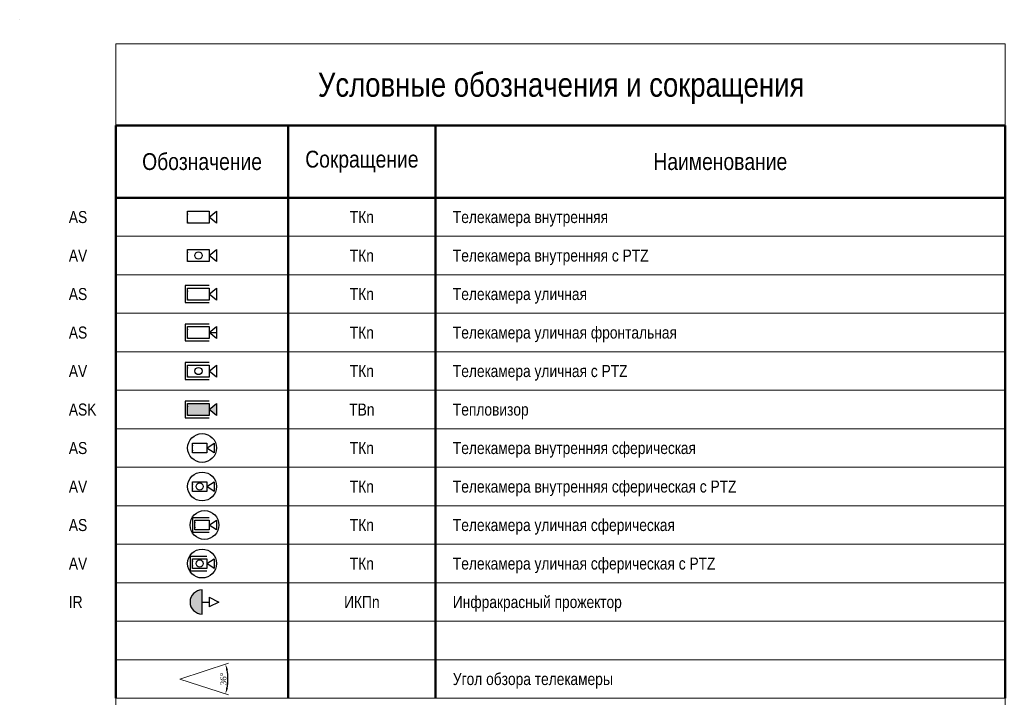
# Model space of a CAD drawing. Header units: millimetres. Extents: x -21000 to 351902, y -261781 to 19312.
# Drawn here: x 21000 to 41500, y -14100 to 0 of the extents above; entities that cross this region are included whole.
import ezdxf
from ezdxf.enums import TextEntityAlignment as Align

# ---------------------------------------------------------------- set-up
doc = ezdxf.new("R2010")
doc.units = ezdxf.units.MM
doc.header["$MEASUREMENT"] = 0
doc.set_wipeout_variables(frame=1)
for name, color, linetype in [('_АТ-Имя', 7, 'Continuous'), ('_АТ-ОТ_Характеристика_1', 250, 'Continuous'), ('_АТ-Спецификация', 7, 'Continuous'), ('_БЛ-Заливка', 7, 'Continuous'), ('_БЛ-Маска', 250, 'Continuous'), ('_БЛ-Рамки', 7, 'Continuous'), ('_ОТ', 170, 'Continuous'), ('_ОТ-Угол обзора телекамеры', 4, 'Continuous')]:
    doc.layers.add(name, color=color, linetype=linetype)
doc.layers.add('_АТ-Примечания', color=250, linetype='Continuous', plot=False)
doc.layers.add('NOPRINT', color=50, linetype='Continuous', plot=False)
doc.layers.add('_БЛ-Таблицы рамки', color=7, linetype='Continuous', lineweight=0)
doc.styles.add('Arial_Narrow_shtamp', font='ARIALN.TTF')
doc.styles.add('ArialN-2.5', font='ARIALN.TTF', dxfattribs={"height": 2.5})
doc.styles.add('ArialN-250', font='ARIALN.TTF', dxfattribs={"height": 250})
doc.styles.add('ArialN-3.5', font='ARIALN.TTF', dxfattribs={"height": 3.5})
doc.styles.add('ArialN-5', font='ARIALN.TTF', dxfattribs={"height": 5})
doc.styles.add('AT-Шрифт', font='ARIALN.TTF', dxfattribs={"height": 250})
doc.styles.add('GOST_camer', font='times.ttf')
doc.dimstyles.new('Gost_camer', dxfattribs={"dimtxt": 2.5, "dimasz": 2.5, "dimexe": 1.25, "dimexo": 0.625, "dimtad": 1, "dimtxsty": 'GOST_camer', "dimcen": 2.5, "dimadec": 0, "dimazin": 0, "dimtfac": 1, "dimtmove": 0, "dimatfit": 3, "dimfxl": 1, "dimarcsym": 0})

# ---------------------------------------------------------------- blocks, each defined once
blk = doc.blocks.new('*U2')
at = {"layer": 'NOPRINT', "lineweight": 0}
for points in [[(0, 297), (0, 297), (0, 297), (0, 297)], [(210, 297), (210, 297), (210, 297), (210, 297)], [(20, 292), (205, 292), (205, 5), (20, 5)]]:
    blk.add_lwpolyline(points, close=True, dxfattribs=at)
at = {"layer": 'NOPRINT', "color": 1, "lineweight": 0, "style": 'Arial_Narrow_shtamp'}
blk.add_attdef('N_LISTA', text='', height=2, dxfattribs=at).set_placement((90.17, 7.42), align=Align.MIDDLE_LEFT)
blk = doc.blocks.new('УГО_Заголовок')
at = {"layer": '_БЛ-Таблицы рамки', "lineweight": 50}
for points in [[(185, -17), (0, -17)], [(0, -17), (0, -32)], [(35.87, -32), (35.87, -17)], [(66.47, -32), (66.47, -17)], [(185, -32), (185, -17)], [(0, -32), (185, -32)]]:
    blk.add_lwpolyline(points, dxfattribs=at)
at = {"lineweight": 0, "char_height": 3.5, "attachment_point": 5, "style": 'ArialN-3.5'}
for s, insert, width in [('Обозначение', (17.93, -24.5), 35.866), ('Сокращение', (51.17, -24.5), 30.5993), ('Наименование', (125.73, -24.5), 118.5347)]:
    blk.add_mtext(s, dxfattribs=dict(at, insert=insert, width=width))
at = {"lineweight": -2, "style": 'ArialN-5', "flags": 8}
blk.add_attdef('УОИС_ЗАГОЛОВОК', text='', height=5, dxfattribs=at).set_placement((92.62, -9.5), align=Align.MIDDLE_CENTER)
blk = doc.blocks.new('*U5')
at = {"layer": '_БЛ-Таблицы рамки', "lineweight": 50}
for points in [[(0, -8), (0, 0)], [(35.87, -8), (35.87, 0)], [(66.47, -8), (66.47, 0)], [(185, -8), (185, 0)]]:
    blk.add_lwpolyline(points, dxfattribs=at)
at = {"layer": '_БЛ-Таблицы рамки', "lineweight": 0}
for points in [[(0, -8), (35.87, -8)], [(35.87, -8), (66.47, -8)], [(66.47, -8), (185, -8)]]:
    blk.add_lwpolyline(points, dxfattribs=at)
at = {"ltscale": 100, "style": 'ArialN-2.5'}
blk.add_attdef('СОКРАЩЕНИЕ_УГО', text='', height=2.5, dxfattribs=at).set_placement((51.17, -4), align=Align.MIDDLE_CENTER)
blk.add_attdef('НАИМЕНОВАНИЕ_УГО', text='', height=2.5, dxfattribs=at).set_placement((70.09, -4), align=Align.MIDDLE_LEFT)
blk = doc.blocks.new('ТК')
at = {"layer": '_АТ-ОТ_Характеристика_1', "ltscale": 100, "style": 'AT-Шрифт'}
for tag, p in [('HEIGHT', (9.5, 1.25)), ('FOCUS', (9.5, -1.25))]:
    blk.add_attdef(tag, text='', height=2, dxfattribs=at).set_placement(p, align=Align.MIDDLE_LEFT)
at = {"layer": '_АТ-Примечания', "ltscale": 100, "style": 'AT-Шрифт', "flags": 1}
for tag, p in [('COMMENT1', (0, -2.71)), ('COMMENT2', (0, -3.17)), ('COMMENT3', (0, -3.63))]:
    blk.add_attdef(tag, p, '', height=0.25, dxfattribs=at)
blk.add_wipeout([(0, 1.25), (4.5, 1.25), (4.5, 0), (6, 1.25), (6, -1.25), (4.5, 0), (4.5, -1.25), (0, -1.25)]).dxf.layer = '_БЛ-Маска'
blk.add_lwpolyline([(0, 1.25), (4.5, 1.25), (4.5, 0), (6, 1.25), (6, -1.25), (4.5, 0), (4.5, -1.25), (0, -1.25), (0, 1.25)])
at = {"ltscale": 100}
for p in [(0, 0.63), (0, -1.09)]:
    blk.add_point(p, dxfattribs=at)
at = {"layer": '_АТ-Имя', "ltscale": 100, "style": 'AT-Шрифт'}
blk.add_attdef('NUMBER', text='', height=2, dxfattribs=at).set_placement((2.25, 1.25), align=Align.BOTTOM_CENTER)
at = {"layer": '_АТ-Примечания', "ltscale": 100, "style": 'AT-Шрифт', "flags": 1}
blk.add_attdef('ABBREVIATION', (0, -2.25), '', height=0.25, dxfattribs=at)
at = {"layer": '_АТ-Спецификация', "ltscale": 100, "style": 'AT-Шрифт', "flags": 1}
for tag, p in [('CODE', (0, -0.25)), ('NUM', (0, 1.25)), ('DESCRIPTION', (0, 0.75)), ('NAME', (0, 0.25)), ('MADEBY', (0, -0.75)), ('POSITION', (0, -1.25)), ('POSITION2', (0, -1.75))]:
    blk.add_attdef(tag, p, '', height=0.25, dxfattribs=at)
blk = doc.blocks.new('ТК-PTZ')
at = {"layer": '_АТ-ОТ_Характеристика_1', "ltscale": 100, "style": 'AT-Шрифт'}
for tag, p in [('HEIGHT', (9.5, 1.25)), ('FOCUS', (9.5, -1.25))]:
    blk.add_attdef(tag, text='', height=2, dxfattribs=at).set_placement(p, align=Align.MIDDLE_LEFT)
at = {"layer": '_АТ-Примечания', "ltscale": 100, "style": 'AT-Шрифт', "flags": 1}
for tag, p in [('COMMENT1', (0, -2.71)), ('COMMENT2', (0, -3.17)), ('COMMENT3', (0, -3.63))]:
    blk.add_attdef(tag, p, '', height=0.25, dxfattribs=at)
blk.add_wipeout([(0, 1.25), (4.5, 1.25), (4.5, 0), (6, 1.25), (6, -1.25), (4.5, 0), (4.5, -1.25), (0, -1.25)]).dxf.layer = '_БЛ-Маска'
blk.add_lwpolyline([(0, 1.25), (4.5, 1.25), (4.5, 0), (6, 1.25), (6, -1.25), (4.5, 0), (4.5, -1.25), (0, -1.25), (0, 1.25)])
at = {"color": 0, "linetype": 'ByBlock', "lineweight": -2}
blk.add_circle((2.25, 0), 0.75, dxfattribs=at)
at = {"ltscale": 100}
for p in [(0, 0.63), (0, -1.09)]:
    blk.add_point(p, dxfattribs=at)
at = {"layer": '_АТ-Имя', "ltscale": 100, "style": 'AT-Шрифт'}
blk.add_attdef('NUMBER', text='', height=2, dxfattribs=at).set_placement((2.25, 1.25), align=Align.BOTTOM_CENTER)
at = {"layer": '_АТ-Примечания', "ltscale": 100, "style": 'AT-Шрифт', "flags": 1}
blk.add_attdef('ABBREVIATION', (0, -2.25), '', height=0.25, dxfattribs=at)
at = {"layer": '_АТ-Спецификация', "ltscale": 100, "style": 'AT-Шрифт', "flags": 1}
for tag, p in [('CODE', (0, -0.25)), ('NUM', (0, 1.25)), ('DESCRIPTION', (0, 0.75)), ('NAME', (0, 0.25)), ('MADEBY', (0, -0.75)), ('POSITION', (0, -1.25)), ('POSITION2', (0, -1.75))]:
    blk.add_attdef(tag, p, '', height=0.25, dxfattribs=at)
blk = doc.blocks.new('ТКн')
at = {"layer": '_АТ-Имя', "ltscale": 100, "style": 'AT-Шрифт'}
blk.add_attdef('NUMBER', text='', height=2, dxfattribs=at).set_placement((2.25, 1.75), align=Align.BOTTOM_CENTER)
at = {"layer": '_АТ-ОТ_Характеристика_1', "ltscale": 100, "style": 'AT-Шрифт'}
for tag, p in [('HEIGHT', (9.5, 1.25)), ('FOCUS', (9.5, -1.25))]:
    blk.add_attdef(tag, text='', height=2, dxfattribs=at).set_placement(p, align=Align.MIDDLE_LEFT)
at = {"layer": '_АТ-Примечания', "ltscale": 100, "style": 'AT-Шрифт', "flags": 1}
for tag, p in [('COMMENT1', (0, -2.71)), ('COMMENT2', (0, -3.17)), ('COMMENT3', (0, -3.63))]:
    blk.add_attdef(tag, p, '', height=0.25, dxfattribs=at)
blk.add_wipeout([(0, 1.25), (4.5, 1.25), (4.5, 0), (6, 1.25), (6, -1.25), (4.5, 0), (4.5, -1.25), (0, -1.25)]).dxf.layer = '_БЛ-Маска'
for points in [[(4.5, 1.75), (-0.5, 1.75), (-0.5, -1.75), (4.5, -1.75)], [(0, 1.25), (4.5, 1.25), (4.5, 0), (6, 1.25), (6, -1.25), (4.5, 0), (4.5, -1.25), (0, -1.25), (0, 1.25)]]:
    blk.add_lwpolyline(points)
at = {"ltscale": 100}
for p in [(0, 0.63), (0, -1.09)]:
    blk.add_point(p, dxfattribs=at)
at = {"layer": '_АТ-Примечания', "ltscale": 100, "style": 'AT-Шрифт', "flags": 1}
blk.add_attdef('ABBREVIATION', (0, -2.25), '', height=0.25, dxfattribs=at)
at = {"layer": '_АТ-Спецификация', "ltscale": 100, "style": 'AT-Шрифт', "flags": 1}
for tag, p in [('CODE', (0, -0.25)), ('NUM', (0, 1.25)), ('DESCRIPTION', (0, 0.75)), ('NAME', (0, 0.25)), ('MADEBY', (0, -0.75)), ('POSITION', (0, -1.25)), ('POSITION2', (0, -1.75))]:
    blk.add_attdef(tag, p, '', height=0.25, dxfattribs=at)
blk = doc.blocks.new('ТКнф')
at = {"layer": '_АТ-Имя', "ltscale": 100, "style": 'AT-Шрифт'}
blk.add_attdef('NUMBER', text='', height=2, dxfattribs=at).set_placement((2.25, 1.75), align=Align.BOTTOM_CENTER)
at = {"layer": '_АТ-ОТ_Характеристика_1', "ltscale": 100, "style": 'AT-Шрифт'}
for tag, p in [('HEIGHT', (9.5, 1.25)), ('FOCUS', (9.5, -1.25))]:
    blk.add_attdef(tag, text='', height=2, dxfattribs=at).set_placement(p, align=Align.MIDDLE_LEFT)
at = {"layer": '_АТ-Примечания', "ltscale": 100, "style": 'AT-Шрифт', "flags": 1}
for tag, p in [('COMMENT1', (0, -2.71)), ('COMMENT2', (0, -3.17)), ('COMMENT3', (0, -3.63))]:
    blk.add_attdef(tag, p, '', height=0.25, dxfattribs=at)
blk.add_wipeout([(0, 1.25), (4.5, 1.25), (4.5, 0), (6, 1.25), (6, -1.25), (4.5, 0), (4.5, -1.25), (0, -1.25)]).dxf.layer = '_БЛ-Маска'
blk.add_line((4.5, 0), (6, 0))
for points in [[(4.5, 1.75), (-0.5, 1.75), (-0.5, -1.75), (4.5, -1.75)], [(0, 1.25), (4.5, 1.25), (4.5, 0), (6, 1.25), (6, -1.25), (4.5, 0), (4.5, -1.25), (0, -1.25), (0, 1.25)]]:
    blk.add_lwpolyline(points)
at = {"ltscale": 100}
for p in [(0, 0.63), (0, -1.09)]:
    blk.add_point(p, dxfattribs=at)
at = {"layer": '_АТ-Примечания', "ltscale": 100, "style": 'AT-Шрифт', "flags": 1}
blk.add_attdef('ABBREVIATION', (0, -2.25), '', height=0.25, dxfattribs=at)
at = {"layer": '_АТ-Спецификация', "ltscale": 100, "style": 'AT-Шрифт', "flags": 1}
for tag, p in [('CODE', (0, -0.25)), ('NUM', (0, 1.25)), ('DESCRIPTION', (0, 0.75)), ('NAME', (0, 0.25)), ('MADEBY', (0, -0.75)), ('POSITION', (0, -1.25)), ('POSITION2', (0, -1.75))]:
    blk.add_attdef(tag, p, '', height=0.25, dxfattribs=at)
blk = doc.blocks.new('ТКн-PTZ')
at = {"layer": '_АТ-Имя', "ltscale": 100, "style": 'AT-Шрифт'}
blk.add_attdef('NUMBER', text='', height=2, dxfattribs=at).set_placement((2.25, 1.75), align=Align.BOTTOM_CENTER)
at = {"layer": '_АТ-ОТ_Характеристика_1', "ltscale": 100, "style": 'AT-Шрифт'}
for tag, p in [('HEIGHT', (9.5, 1.25)), ('FOCUS', (9.5, -1.25))]:
    blk.add_attdef(tag, text='', height=2, dxfattribs=at).set_placement(p, align=Align.MIDDLE_LEFT)
at = {"layer": '_АТ-Примечания', "ltscale": 100, "style": 'AT-Шрифт', "flags": 1}
for tag, p in [('COMMENT1', (0, -2.71)), ('COMMENT2', (0, -3.17)), ('COMMENT3', (0, -3.63))]:
    blk.add_attdef(tag, p, '', height=0.25, dxfattribs=at)
blk.add_wipeout([(0, 1.25), (4.5, 1.25), (4.5, 0), (6, 1.25), (6, -1.25), (4.5, 0), (4.5, -1.25), (0, -1.25)]).dxf.layer = '_БЛ-Маска'
for points in [[(4.5, 1.75), (-0.5, 1.75), (-0.5, -1.75), (4.5, -1.75)], [(0, 1.25), (4.5, 1.25), (4.5, 0), (6, 1.25), (6, -1.25), (4.5, 0), (4.5, -1.25), (0, -1.25), (0, 1.25)]]:
    blk.add_lwpolyline(points)
at = {"color": 0, "linetype": 'ByBlock', "lineweight": -2}
blk.add_circle((2.25, 0), 0.75, dxfattribs=at)
at = {"ltscale": 100}
for p in [(0, 0.63), (0, -1.09)]:
    blk.add_point(p, dxfattribs=at)
at = {"layer": '_АТ-Примечания', "ltscale": 100, "style": 'AT-Шрифт', "flags": 1}
blk.add_attdef('ABBREVIATION', (0, -2.25), '', height=0.25, dxfattribs=at)
at = {"layer": '_АТ-Спецификация', "ltscale": 100, "style": 'AT-Шрифт', "flags": 1}
for tag, p in [('CODE', (0, -0.25)), ('NUM', (0, 1.25)), ('DESCRIPTION', (0, 0.75)), ('NAME', (0, 0.25)), ('MADEBY', (0, -0.75)), ('POSITION', (0, -1.25)), ('POSITION2', (0, -1.75))]:
    blk.add_attdef(tag, p, '', height=0.25, dxfattribs=at)
blk = doc.blocks.new('ТВ')
at = {"layer": '_БЛ-Заливка'}
h = blk.add_hatch(color=5, dxfattribs=at)
h.dxf.hatch_style = 1
h.paths.add_polyline_path([(6, 1.25), (4.5, 0), (6, -1.25)])
h.paths.add_polyline_path([(4.5, 0), (4.5, 1.25), (0, 1.25), (0, -1.25), (4.5, -1.25)])
for points in [[(4.5, 1.75), (-0.5, 1.75), (-0.5, -1.75), (4.5, -1.75)], [(0, 1.25), (4.5, 1.25), (4.5, 0), (6, 1.25), (6, -1.25), (4.5, 0), (4.5, -1.25), (0, -1.25), (0, 1.25)]]:
    blk.add_lwpolyline(points)
at = {"ltscale": 100}
for p in [(0, 0.63), (0, -1.09)]:
    blk.add_point(p, dxfattribs=at)
at = {"layer": '_АТ-Имя', "ltscale": 100, "style": 'AT-Шрифт'}
blk.add_attdef('NUMBER', text='', height=2, dxfattribs=at).set_placement((2.25, 1.75), align=Align.BOTTOM_CENTER)
at = {"layer": '_АТ-ОТ_Характеристика_1', "ltscale": 100, "style": 'AT-Шрифт'}
for tag, p in [('HEIGHT', (9.5, 1.25)), ('FOCUS', (9.5, -1.25))]:
    blk.add_attdef(tag, text='', height=2, dxfattribs=at).set_placement(p, align=Align.MIDDLE_LEFT)
at = {"layer": '_АТ-Примечания', "ltscale": 100, "style": 'AT-Шрифт', "flags": 1}
for tag, p in [('ABBREVIATION', (0, -2.25)), ('COMMENT1', (0, -2.71)), ('COMMENT2', (0, -3.17)), ('COMMENT3', (0, -3.63))]:
    blk.add_attdef(tag, p, '', height=0.25, dxfattribs=at)
at = {"layer": '_АТ-Спецификация', "ltscale": 100, "style": 'AT-Шрифт', "flags": 1}
for tag, p in [('CODE', (0, -0.25)), ('NUM', (0, 1.25)), ('DESCRIPTION', (0, 0.75)), ('NAME', (0, 0.25)), ('MADEBY', (0, -0.75)), ('POSITION', (0, -1.25)), ('POSITION2', (0, -1.75))]:
    blk.add_attdef(tag, p, '', height=0.25, dxfattribs=at)
blk = doc.blocks.new('ТКсф')
at = {"layer": '_АТ-ОТ_Характеристика_1', "ltscale": 100, "style": 'AT-Шрифт'}
for tag, p in [('HEIGHT', (9.5, 1)), ('FOCUS', (9.5, -1.5))]:
    blk.add_attdef(tag, text='', height=2, dxfattribs=at).set_placement(p, align=Align.MIDDLE_LEFT)
blk.add_wipeout([(5, 0.01), (5, -0.09), (4.99, -0.18), (4.99, -0.27), (4.98, -0.37), (4.96, -0.46), (4.95, -0.55), (4.93, -0.65), (4.91, -0.74), (4.88, -0.83), (4.85, -0.92), (4.82, -1.01), (4.79, -1.1), (4.75, -1.18), (4.71, -1.27), (4.67, -1.35), (4.63, -1.44), (4.58, -1.52), (4.53, -1.6), (4.48, -1.68), (4.43, -1.75), (4.37, -1.83), (4.31, -1.9), (4.25, -1.98), (4.19, -2.04), (4.12, -2.11), (4.05, -2.18), (3.98, -2.24), (3.91, -2.3), (3.84, -2.36), (3.76, -2.42), (3.69, -2.47), (3.61, -2.52), (3.53, -2.57), (3.45, -2.62), (3.36, -2.66), (3.28, -2.71), (3.19, -2.74), (3.1, -2.78), (3.02, -2.81), (2.93, -2.84), (2.84, -2.87), (2.75, -2.9), (2.65, -2.92), (2.56, -2.94), (2.47, -2.95), (2.38, -2.97), (2.28, -2.98), (2.19, -2.99), (2.09, -2.99), (2, -2.99), (1.91, -2.99), (1.81, -2.99), (1.72, -2.98), (1.62, -2.97), (1.53, -2.95), (1.44, -2.94), (1.35, -2.92), (1.25, -2.9), (1.16, -2.87), (1.07, -2.84), (0.98, -2.81), (0.9, -2.78), (0.81, -2.74), (0.72, -2.71), (0.64, -2.66), (0.55, -2.62), (0.47, -2.57), (0.39, -2.52), (0.31, -2.47), (0.24, -2.42), (0.16, -2.36), (0.09, -2.3), (0.02, -2.24), (-0.05, -2.18), (-0.12, -2.11), (-0.19, -2.04), (-0.25, -1.98), (-0.31, -1.9), (-0.37, -1.83), (-0.43, -1.75), (-0.48, -1.68), (-0.53, -1.6), (-0.58, -1.52), (-0.63, -1.44), (-0.67, -1.35), (-0.71, -1.27), (-0.75, -1.18), (-0.79, -1.1), (-0.82, -1.01), (-0.85, -0.92), (-0.88, -0.83), (-0.91, -0.74), (-0.93, -0.65), (-0.95, -0.55), (-0.96, -0.46), (-0.98, -0.37), (-0.99, -0.27), (-0.99, -0.18), (-1, -0.09), (-1, 0.01), (-1, 0.1), (-0.99, 0.2), (-0.99, 0.29), (-0.98, 0.38), (-0.96, 0.48), (-0.95, 0.57), (-0.93, 0.66), (-0.91, 0.75), (-0.88, 0.85), (-0.85, 0.94), (-0.82, 1.03), (-0.79, 1.11), (-0.75, 1.2), (-0.71, 1.29), (-0.67, 1.37), (-0.63, 1.45), (-0.58, 1.54), (-0.53, 1.62), (-0.48, 1.7), (-0.43, 1.77), (-0.37, 1.85), (-0.31, 1.92), (-0.25, 1.99), (-0.19, 2.06), (-0.12, 2.13), (-0.05, 2.2), (0.02, 2.26), (0.09, 2.32), (0.16, 2.38), (0.24, 2.44), (0.31, 2.49), (0.39, 2.54), (0.47, 2.59), (0.55, 2.64), (0.64, 2.68), (0.72, 2.72), (0.81, 2.76), (0.9, 2.8), (0.98, 2.83), (1.07, 2.86), (1.16, 2.89), (1.25, 2.91), (1.35, 2.94), (1.44, 2.96), (1.53, 2.97), (1.62, 2.99), (1.72, 3), (1.81, 3), (1.91, 3.01), (2, 3.01), (2.09, 3.01), (2.19, 3), (2.28, 3), (2.38, 2.99), (2.47, 2.97), (2.56, 2.96), (2.65, 2.94), (2.75, 2.91), (2.84, 2.89), (2.93, 2.86), (3.02, 2.83), (3.1, 2.8), (3.19, 2.76), (3.28, 2.72), (3.36, 2.68), (3.45, 2.64), (3.53, 2.59), (3.61, 2.54), (3.69, 2.49), (3.76, 2.44), (3.84, 2.38), (3.91, 2.32), (3.98, 2.26), (4.05, 2.2), (4.12, 2.13), (4.19, 2.06), (4.25, 1.99), (4.31, 1.92), (4.37, 1.85), (4.43, 1.77), (4.48, 1.7), (4.53, 1.62), (4.58, 1.54), (4.63, 1.45), (4.67, 1.37), (4.71, 1.29), (4.75, 1.2), (4.79, 1.11), (4.82, 1.03), (4.85, 0.94), (4.88, 0.85), (4.91, 0.75), (4.93, 0.66), (4.95, 0.57), (4.96, 0.48), (4.98, 0.38), (4.99, 0.29), (4.99, 0.2), (5, 0.1)]).dxf.layer = '_БЛ-Маска'
blk.add_lwpolyline([(0, 1), (3, 1), (3, 0), (4.5, 1), (4.5, -1), (3, 0), (3, -1), (0, -1), (0, 1)])
blk.add_circle((2, 0.01), 3)
at = {"ltscale": 100}
for p in [(0, 0.51), (0, -0.5)]:
    blk.add_point(p, dxfattribs=at)
at = {"layer": '_АТ-Имя', "ltscale": 100, "style": 'AT-Шрифт'}
blk.add_attdef('NUMBER', text='', height=2, dxfattribs=at).set_placement((1.91, 3.01), align=Align.BOTTOM_CENTER)
at = {"layer": '_АТ-Примечания', "ltscale": 100, "style": 'AT-Шрифт', "flags": 1}
for tag, p in [('ABBREVIATION', (0, -2.5)), ('COMMENT1', (0, -2.96)), ('COMMENT2', (0, -3.42)), ('COMMENT3', (0, -3.88))]:
    blk.add_attdef(tag, p, '', height=0.25, dxfattribs=at)
at = {"layer": '_АТ-Спецификация', "ltscale": 100, "style": 'AT-Шрифт', "flags": 1}
for tag, p in [('NUM', (0, 1)), ('DESCRIPTION', (0, 0.5)), ('NAME', (0, 0)), ('CODE', (0, -0.5)), ('MADEBY', (0, -1)), ('POSITION', (0, -1.5)), ('POSITION2', (0, -2))]:
    blk.add_attdef(tag, p, '', height=0.25, dxfattribs=at)
blk = doc.blocks.new('ТКсф-PTZ')
at = {"layer": '_АТ-ОТ_Характеристика_1', "ltscale": 100, "style": 'AT-Шрифт'}
for tag, p in [('HEIGHT', (9.5, 1)), ('FOCUS', (9.5, -1.5))]:
    blk.add_attdef(tag, text='', height=2, dxfattribs=at).set_placement(p, align=Align.MIDDLE_LEFT)
blk.add_wipeout([(5, 0.01), (5, -0.09), (4.99, -0.18), (4.99, -0.27), (4.98, -0.37), (4.96, -0.46), (4.95, -0.55), (4.93, -0.65), (4.91, -0.74), (4.88, -0.83), (4.85, -0.92), (4.82, -1.01), (4.79, -1.1), (4.75, -1.18), (4.71, -1.27), (4.67, -1.35), (4.63, -1.44), (4.58, -1.52), (4.53, -1.6), (4.48, -1.68), (4.43, -1.75), (4.37, -1.83), (4.31, -1.9), (4.25, -1.98), (4.19, -2.04), (4.12, -2.11), (4.05, -2.18), (3.98, -2.24), (3.91, -2.3), (3.84, -2.36), (3.76, -2.42), (3.69, -2.47), (3.61, -2.52), (3.53, -2.57), (3.45, -2.62), (3.36, -2.66), (3.28, -2.71), (3.19, -2.74), (3.1, -2.78), (3.02, -2.81), (2.93, -2.84), (2.84, -2.87), (2.75, -2.9), (2.65, -2.92), (2.56, -2.94), (2.47, -2.95), (2.38, -2.97), (2.28, -2.98), (2.19, -2.99), (2.09, -2.99), (2, -2.99), (1.91, -2.99), (1.81, -2.99), (1.72, -2.98), (1.62, -2.97), (1.53, -2.95), (1.44, -2.94), (1.35, -2.92), (1.25, -2.9), (1.16, -2.87), (1.07, -2.84), (0.98, -2.81), (0.9, -2.78), (0.81, -2.74), (0.72, -2.71), (0.64, -2.66), (0.55, -2.62), (0.47, -2.57), (0.39, -2.52), (0.31, -2.47), (0.24, -2.42), (0.16, -2.36), (0.09, -2.3), (0.02, -2.24), (-0.05, -2.18), (-0.12, -2.11), (-0.19, -2.04), (-0.25, -1.98), (-0.31, -1.9), (-0.37, -1.83), (-0.43, -1.75), (-0.48, -1.68), (-0.53, -1.6), (-0.58, -1.52), (-0.63, -1.44), (-0.67, -1.35), (-0.71, -1.27), (-0.75, -1.18), (-0.79, -1.1), (-0.82, -1.01), (-0.85, -0.92), (-0.88, -0.83), (-0.91, -0.74), (-0.93, -0.65), (-0.95, -0.55), (-0.96, -0.46), (-0.98, -0.37), (-0.99, -0.27), (-0.99, -0.18), (-1, -0.09), (-1, 0.01), (-1, 0.1), (-0.99, 0.2), (-0.99, 0.29), (-0.98, 0.38), (-0.96, 0.48), (-0.95, 0.57), (-0.93, 0.66), (-0.91, 0.75), (-0.88, 0.85), (-0.85, 0.94), (-0.82, 1.03), (-0.79, 1.11), (-0.75, 1.2), (-0.71, 1.29), (-0.67, 1.37), (-0.63, 1.45), (-0.58, 1.54), (-0.53, 1.62), (-0.48, 1.7), (-0.43, 1.77), (-0.37, 1.85), (-0.31, 1.92), (-0.25, 1.99), (-0.19, 2.06), (-0.12, 2.13), (-0.05, 2.2), (0.02, 2.26), (0.09, 2.32), (0.16, 2.38), (0.24, 2.44), (0.31, 2.49), (0.39, 2.54), (0.47, 2.59), (0.55, 2.64), (0.64, 2.68), (0.72, 2.72), (0.81, 2.76), (0.9, 2.8), (0.98, 2.83), (1.07, 2.86), (1.16, 2.89), (1.25, 2.91), (1.35, 2.94), (1.44, 2.96), (1.53, 2.97), (1.62, 2.99), (1.72, 3), (1.81, 3), (1.91, 3.01), (2, 3.01), (2.09, 3.01), (2.19, 3), (2.28, 3), (2.38, 2.99), (2.47, 2.97), (2.56, 2.96), (2.65, 2.94), (2.75, 2.91), (2.84, 2.89), (2.93, 2.86), (3.02, 2.83), (3.1, 2.8), (3.19, 2.76), (3.28, 2.72), (3.36, 2.68), (3.45, 2.64), (3.53, 2.59), (3.61, 2.54), (3.69, 2.49), (3.76, 2.44), (3.84, 2.38), (3.91, 2.32), (3.98, 2.26), (4.05, 2.2), (4.12, 2.13), (4.19, 2.06), (4.25, 1.99), (4.31, 1.92), (4.37, 1.85), (4.43, 1.77), (4.48, 1.7), (4.53, 1.62), (4.58, 1.54), (4.63, 1.45), (4.67, 1.37), (4.71, 1.29), (4.75, 1.2), (4.79, 1.11), (4.82, 1.03), (4.85, 0.94), (4.88, 0.85), (4.91, 0.75), (4.93, 0.66), (4.95, 0.57), (4.96, 0.48), (4.98, 0.38), (4.99, 0.29), (4.99, 0.2), (5, 0.1)]).dxf.layer = '_БЛ-Маска'
blk.add_lwpolyline([(0, 1), (3, 1), (3, 0), (4.5, 1), (4.5, -1), (3, 0), (3, -1), (0, -1), (0, 1)])
blk.add_circle((2, 0.01), 3)
at = {"color": 0, "linetype": 'ByBlock', "lineweight": -2}
blk.add_circle((1.5, 0), 0.75, dxfattribs=at)
at = {"ltscale": 100}
for p in [(0, 0.51), (0, -0.5)]:
    blk.add_point(p, dxfattribs=at)
at = {"layer": '_АТ-Имя', "ltscale": 100, "style": 'AT-Шрифт'}
blk.add_attdef('NUMBER', text='', height=2, dxfattribs=at).set_placement((2, 3.01), align=Align.BOTTOM_CENTER)
at = {"layer": '_АТ-Примечания', "ltscale": 100, "style": 'AT-Шрифт', "flags": 1}
for tag, p in [('ABBREVIATION', (0, -2.5)), ('COMMENT1', (0, -2.96)), ('COMMENT2', (0, -3.42)), ('COMMENT3', (0, -3.88))]:
    blk.add_attdef(tag, p, '', height=0.25, dxfattribs=at)
at = {"layer": '_АТ-Спецификация', "ltscale": 100, "style": 'AT-Шрифт', "flags": 1}
for tag, p in [('NUM', (0, 1)), ('DESCRIPTION', (0, 0.5)), ('NAME', (0, 0)), ('CODE', (0, -0.5)), ('MADEBY', (0, -1)), ('POSITION', (0, -1.5)), ('POSITION2', (0, -2))]:
    blk.add_attdef(tag, p, '', height=0.25, dxfattribs=at)
blk = doc.blocks.new('ТКнсф')
at = {"layer": '_АТ-ОТ_Характеристика_1', "ltscale": 100, "style": 'AT-Шрифт'}
for tag, p in [('HEIGHT', (9.5, 1)), ('FOCUS', (9.5, -1.5))]:
    blk.add_attdef(tag, text='', height=2, dxfattribs=at).set_placement(p, align=Align.MIDDLE_LEFT)
blk.add_wipeout([(5, 0.01), (5, -0.09), (4.99, -0.18), (4.99, -0.27), (4.98, -0.37), (4.96, -0.46), (4.95, -0.55), (4.93, -0.65), (4.91, -0.74), (4.88, -0.83), (4.85, -0.92), (4.82, -1.01), (4.79, -1.1), (4.75, -1.18), (4.71, -1.27), (4.67, -1.35), (4.63, -1.44), (4.58, -1.52), (4.53, -1.6), (4.48, -1.68), (4.43, -1.75), (4.37, -1.83), (4.31, -1.9), (4.25, -1.98), (4.19, -2.04), (4.12, -2.11), (4.05, -2.18), (3.98, -2.24), (3.91, -2.3), (3.84, -2.36), (3.76, -2.42), (3.69, -2.47), (3.61, -2.52), (3.53, -2.57), (3.45, -2.62), (3.36, -2.66), (3.28, -2.71), (3.19, -2.74), (3.1, -2.78), (3.02, -2.81), (2.93, -2.84), (2.84, -2.87), (2.75, -2.9), (2.65, -2.92), (2.56, -2.94), (2.47, -2.95), (2.38, -2.97), (2.28, -2.98), (2.19, -2.99), (2.09, -2.99), (2, -2.99), (1.91, -2.99), (1.81, -2.99), (1.72, -2.98), (1.62, -2.97), (1.53, -2.95), (1.44, -2.94), (1.35, -2.92), (1.25, -2.9), (1.16, -2.87), (1.07, -2.84), (0.98, -2.81), (0.9, -2.78), (0.81, -2.74), (0.72, -2.71), (0.64, -2.66), (0.55, -2.62), (0.47, -2.57), (0.39, -2.52), (0.31, -2.47), (0.24, -2.42), (0.16, -2.36), (0.09, -2.3), (0.02, -2.24), (-0.05, -2.18), (-0.12, -2.11), (-0.19, -2.04), (-0.25, -1.98), (-0.31, -1.9), (-0.37, -1.83), (-0.43, -1.75), (-0.48, -1.68), (-0.53, -1.6), (-0.58, -1.52), (-0.63, -1.44), (-0.67, -1.35), (-0.71, -1.27), (-0.75, -1.18), (-0.79, -1.1), (-0.82, -1.01), (-0.85, -0.92), (-0.88, -0.83), (-0.91, -0.74), (-0.93, -0.65), (-0.95, -0.55), (-0.96, -0.46), (-0.98, -0.37), (-0.99, -0.27), (-0.99, -0.18), (-1, -0.09), (-1, 0.01), (-1, 0.1), (-0.99, 0.2), (-0.99, 0.29), (-0.98, 0.38), (-0.96, 0.48), (-0.95, 0.57), (-0.93, 0.66), (-0.91, 0.75), (-0.88, 0.85), (-0.85, 0.94), (-0.82, 1.03), (-0.79, 1.11), (-0.75, 1.2), (-0.71, 1.29), (-0.67, 1.37), (-0.63, 1.45), (-0.58, 1.54), (-0.53, 1.62), (-0.48, 1.7), (-0.43, 1.77), (-0.37, 1.85), (-0.31, 1.92), (-0.25, 1.99), (-0.19, 2.06), (-0.12, 2.13), (-0.05, 2.2), (0.02, 2.26), (0.09, 2.32), (0.16, 2.38), (0.24, 2.44), (0.31, 2.49), (0.39, 2.54), (0.47, 2.59), (0.55, 2.64), (0.64, 2.68), (0.72, 2.72), (0.81, 2.76), (0.9, 2.8), (0.98, 2.83), (1.07, 2.86), (1.16, 2.89), (1.25, 2.91), (1.35, 2.94), (1.44, 2.96), (1.53, 2.97), (1.62, 2.99), (1.72, 3), (1.81, 3), (1.91, 3.01), (2, 3.01), (2.09, 3.01), (2.19, 3), (2.28, 3), (2.38, 2.99), (2.47, 2.97), (2.56, 2.96), (2.65, 2.94), (2.75, 2.91), (2.84, 2.89), (2.93, 2.86), (3.02, 2.83), (3.1, 2.8), (3.19, 2.76), (3.28, 2.72), (3.36, 2.68), (3.45, 2.64), (3.53, 2.59), (3.61, 2.54), (3.69, 2.49), (3.76, 2.44), (3.84, 2.38), (3.91, 2.32), (3.98, 2.26), (4.05, 2.2), (4.12, 2.13), (4.19, 2.06), (4.25, 1.99), (4.31, 1.92), (4.37, 1.85), (4.43, 1.77), (4.48, 1.7), (4.53, 1.62), (4.58, 1.54), (4.63, 1.45), (4.67, 1.37), (4.71, 1.29), (4.75, 1.2), (4.79, 1.11), (4.82, 1.03), (4.85, 0.94), (4.88, 0.85), (4.91, 0.75), (4.93, 0.66), (4.95, 0.57), (4.96, 0.48), (4.98, 0.38), (4.99, 0.29), (4.99, 0.2), (5, 0.1)]).dxf.layer = '_БЛ-Маска'
for points in [[(3, 1.5), (-0.5, 1.5), (-0.5, -1.5), (3, -1.5)], [(0, 1), (3, 1), (3, 0), (4.5, 1), (4.5, -1), (3, 0), (3, -1), (0, -1), (0, 1)]]:
    blk.add_lwpolyline(points)
blk.add_circle((2, 0.01), 3)
at = {"ltscale": 100}
for p in [(0, 0.51), (0, -0.5)]:
    blk.add_point(p, dxfattribs=at)
at = {"layer": '_АТ-Имя', "ltscale": 100, "style": 'AT-Шрифт'}
blk.add_attdef('NUMBER', text='', height=2, dxfattribs=at).set_placement((2, 3.01), align=Align.BOTTOM_CENTER)
at = {"layer": '_АТ-Примечания', "ltscale": 100, "style": 'AT-Шрифт', "flags": 1}
for tag, p in [('ABBREVIATION', (0, -2.5)), ('COMMENT1', (0, -2.96)), ('COMMENT2', (0, -3.42)), ('COMMENT3', (0, -3.88))]:
    blk.add_attdef(tag, p, '', height=0.25, dxfattribs=at)
at = {"layer": '_АТ-Спецификация', "ltscale": 100, "style": 'AT-Шрифт', "flags": 1}
for tag, p in [('NUM', (0, 1)), ('DESCRIPTION', (0, 0.5)), ('NAME', (0, 0)), ('CODE', (0, -0.5)), ('MADEBY', (0, -1)), ('POSITION', (0, -1.5)), ('POSITION2', (0, -2))]:
    blk.add_attdef(tag, p, '', height=0.25, dxfattribs=at)
blk = doc.blocks.new('ТКнсф-PTZ')
at = {"layer": '_АТ-ОТ_Характеристика_1', "ltscale": 100, "style": 'AT-Шрифт'}
for tag, p in [('HEIGHT', (9.5, 1)), ('FOCUS', (9.5, -1.5))]:
    blk.add_attdef(tag, text='', height=2, dxfattribs=at).set_placement(p, align=Align.MIDDLE_LEFT)
blk.add_wipeout([(5, 0.01), (5, -0.09), (4.99, -0.18), (4.99, -0.27), (4.98, -0.37), (4.96, -0.46), (4.95, -0.55), (4.93, -0.65), (4.91, -0.74), (4.88, -0.83), (4.85, -0.92), (4.82, -1.01), (4.79, -1.1), (4.75, -1.18), (4.71, -1.27), (4.67, -1.35), (4.63, -1.44), (4.58, -1.52), (4.53, -1.6), (4.48, -1.68), (4.43, -1.75), (4.37, -1.83), (4.31, -1.9), (4.25, -1.98), (4.19, -2.04), (4.12, -2.11), (4.05, -2.18), (3.98, -2.24), (3.91, -2.3), (3.84, -2.36), (3.76, -2.42), (3.69, -2.47), (3.61, -2.52), (3.53, -2.57), (3.45, -2.62), (3.36, -2.66), (3.28, -2.71), (3.19, -2.74), (3.1, -2.78), (3.02, -2.81), (2.93, -2.84), (2.84, -2.87), (2.75, -2.9), (2.65, -2.92), (2.56, -2.94), (2.47, -2.95), (2.38, -2.97), (2.28, -2.98), (2.19, -2.99), (2.09, -2.99), (2, -2.99), (1.91, -2.99), (1.81, -2.99), (1.72, -2.98), (1.62, -2.97), (1.53, -2.95), (1.44, -2.94), (1.35, -2.92), (1.25, -2.9), (1.16, -2.87), (1.07, -2.84), (0.98, -2.81), (0.9, -2.78), (0.81, -2.74), (0.72, -2.71), (0.64, -2.66), (0.55, -2.62), (0.47, -2.57), (0.39, -2.52), (0.31, -2.47), (0.24, -2.42), (0.16, -2.36), (0.09, -2.3), (0.02, -2.24), (-0.05, -2.18), (-0.12, -2.11), (-0.19, -2.04), (-0.25, -1.98), (-0.31, -1.9), (-0.37, -1.83), (-0.43, -1.75), (-0.48, -1.68), (-0.53, -1.6), (-0.58, -1.52), (-0.63, -1.44), (-0.67, -1.35), (-0.71, -1.27), (-0.75, -1.18), (-0.79, -1.1), (-0.82, -1.01), (-0.85, -0.92), (-0.88, -0.83), (-0.91, -0.74), (-0.93, -0.65), (-0.95, -0.55), (-0.96, -0.46), (-0.98, -0.37), (-0.99, -0.27), (-0.99, -0.18), (-1, -0.09), (-1, 0.01), (-1, 0.1), (-0.99, 0.2), (-0.99, 0.29), (-0.98, 0.38), (-0.96, 0.48), (-0.95, 0.57), (-0.93, 0.66), (-0.91, 0.75), (-0.88, 0.85), (-0.85, 0.94), (-0.82, 1.03), (-0.79, 1.11), (-0.75, 1.2), (-0.71, 1.29), (-0.67, 1.37), (-0.63, 1.45), (-0.58, 1.54), (-0.53, 1.62), (-0.48, 1.7), (-0.43, 1.77), (-0.37, 1.85), (-0.31, 1.92), (-0.25, 1.99), (-0.19, 2.06), (-0.12, 2.13), (-0.05, 2.2), (0.02, 2.26), (0.09, 2.32), (0.16, 2.38), (0.24, 2.44), (0.31, 2.49), (0.39, 2.54), (0.47, 2.59), (0.55, 2.64), (0.64, 2.68), (0.72, 2.72), (0.81, 2.76), (0.9, 2.8), (0.98, 2.83), (1.07, 2.86), (1.16, 2.89), (1.25, 2.91), (1.35, 2.94), (1.44, 2.96), (1.53, 2.97), (1.62, 2.99), (1.72, 3), (1.81, 3), (1.91, 3.01), (2, 3.01), (2.09, 3.01), (2.19, 3), (2.28, 3), (2.38, 2.99), (2.47, 2.97), (2.56, 2.96), (2.65, 2.94), (2.75, 2.91), (2.84, 2.89), (2.93, 2.86), (3.02, 2.83), (3.1, 2.8), (3.19, 2.76), (3.28, 2.72), (3.36, 2.68), (3.45, 2.64), (3.53, 2.59), (3.61, 2.54), (3.69, 2.49), (3.76, 2.44), (3.84, 2.38), (3.91, 2.32), (3.98, 2.26), (4.05, 2.2), (4.12, 2.13), (4.19, 2.06), (4.25, 1.99), (4.31, 1.92), (4.37, 1.85), (4.43, 1.77), (4.48, 1.7), (4.53, 1.62), (4.58, 1.54), (4.63, 1.45), (4.67, 1.37), (4.71, 1.29), (4.75, 1.2), (4.79, 1.11), (4.82, 1.03), (4.85, 0.94), (4.88, 0.85), (4.91, 0.75), (4.93, 0.66), (4.95, 0.57), (4.96, 0.48), (4.98, 0.38), (4.99, 0.29), (4.99, 0.2), (5, 0.1)]).dxf.layer = '_БЛ-Маска'
for points in [[(3, 1.5), (-0.5, 1.5), (-0.5, -1.5), (3, -1.5)], [(0, 1), (3, 1), (3, 0), (4.5, 1), (4.5, -1), (3, 0), (3, -1), (0, -1), (0, 1)]]:
    blk.add_lwpolyline(points)
blk.add_circle((2, 0.01), 3)
at = {"color": 0, "linetype": 'ByBlock', "lineweight": -2}
blk.add_circle((1.5, 0), 0.75, dxfattribs=at)
at = {"ltscale": 100}
for p in [(0, 0.51), (0, -0.5)]:
    blk.add_point(p, dxfattribs=at)
at = {"layer": '_АТ-Имя', "ltscale": 100, "style": 'AT-Шрифт'}
blk.add_attdef('NUMBER', text='', height=2, dxfattribs=at).set_placement((1.95, 3.01), align=Align.BOTTOM_CENTER)
at = {"layer": '_АТ-Примечания', "ltscale": 100, "style": 'AT-Шрифт', "flags": 1}
for tag, p in [('ABBREVIATION', (0, -2.5)), ('COMMENT1', (0, -2.96)), ('COMMENT2', (0, -3.42)), ('COMMENT3', (0, -3.88))]:
    blk.add_attdef(tag, p, '', height=0.25, dxfattribs=at)
at = {"layer": '_АТ-Спецификация', "ltscale": 100, "style": 'AT-Шрифт', "flags": 1}
for tag, p in [('NUM', (0, 1)), ('DESCRIPTION', (0, 0.5)), ('NAME', (0, 0)), ('CODE', (0, -0.5)), ('MADEBY', (0, -1)), ('POSITION', (0, -1.5)), ('POSITION2', (0, -2))]:
    blk.add_attdef(tag, p, '', height=0.25, dxfattribs=at)
blk = doc.blocks.new('ИКП')
at = {"layer": '_БЛ-Заливка'}
h = blk.add_hatch(color=180, dxfattribs=at)
edge = h.paths.add_edge_path()
edge.add_arc((2.5, 0), 2.5, 90, 270)
edge.add_line((2.5, -2.5), (2.5, 2.5))
for p, q in [((2.5, -2.5), (2.5, 2.5)), ((2.5, 0), (4, 0)), ((4, 1), (6, 0)), ((4, 1), (4, -1)), ((6, 0), (4, -1))]:
    blk.add_line(p, q)
blk.add_arc((2.5, 0), 2.5, 90, 270)
at = {"layer": '_БЛ-Заливка', "color": 180}
blk.add_solid([(4, 1), (4, -1), (6, 0), (4, 1)], dxfattribs=at)
at = {"layer": '_АТ-Имя', "ltscale": 100, "style": 'AT-Шрифт'}
blk.add_attdef('NUMBER', text='', height=2, dxfattribs=at).set_placement((2.5, 2.5), align=Align.BOTTOM_CENTER)
at = {"layer": '_АТ-Примечания', "ltscale": 100, "style": 'AT-Шрифт', "flags": 1}
for tag, p in [('ABBREVIATION', (2.5, -1)), ('COMMENT1', (2.5, -1.46)), ('COMMENT2', (2.5, -1.92)), ('COMMENT3', (2.5, -2.38))]:
    blk.add_attdef(tag, p, '', height=0.25, dxfattribs=at)
at = {"layer": '_АТ-Спецификация', "ltscale": 100, "style": 'AT-Шрифт', "flags": 1}
for tag, p in [('NUM', (2.5, 2.5)), ('DESCRIPTION', (2.5, 2)), ('CODE', (2.5, 1)), ('NAME', (2.5, 1.5)), ('MADEBY', (2.5, 0.5)), ('POSITION', (2.5, 0)), ('POSITION2', (2.5, -0.5))]:
    blk.add_attdef(tag, p, '', height=0.25, dxfattribs=at)
blk = doc.blocks.new('*D486')
at = {"color": 0, "lineweight": -2, "transparency": 16777216}
blk.add_arc((0, 0), 19.93, 349.1908, 10.8092, dxfattribs=at)
at = {"color": 0, "transparency": 16777216}
for points in [[(19.18, 3.63), (19.98, 3.84), (18.96, 6.16)], [(19.98, -3.84), (19.18, -3.63), (18.96, -6.16)]]:
    blk.add_solid(points, dxfattribs=at)
at = {"layer": 'Defpoints', "color": 0, "transparency": 16777216}
for p in [(20.15, 6.55), (0, 0), (0, 0), (19.82, -2.08), (20.15, -6.55)]:
    blk.add_point(p, dxfattribs=at)
at = {"color": 0, "lineweight": 9, "transparency": 16777216, "insert": (18.04, 0), "char_height": 2.5, "attachment_point": 5, "rotation": 90, "style": 'GOST_camer'}
blk.add_mtext('36°', dxfattribs=at)
blk = doc.blocks.new('*U485')
at = {"lineweight": 9, "ltscale": 10}
for points in [[(0, 0), (20.149, 6.547)], [(0, 0), (20.149, -6.547)]]:
    blk.add_lwpolyline(points, dxfattribs=at)
at = {"lineweight": 9}
dim = blk.add_angular_dim_2l(base=(19.824, -2.084), line1=((0, 0), (20.149, 6.547)), line2=((0, 0), (20.149, -6.547)), dimstyle='Gost_camer', dxfattribs=at)
dim.commit()
dim.dimension.update_dxf_attribs({"geometry": '*D486', "text_midpoint": (18.036, 0)})
blk = doc.blocks.new('УОТК_0_')
at = {"layer": '_ОТ-Угол обзора телекамеры', "linetype": 'ByBlock', "lineweight": 30, "ltscale": 7, "xscale": 100, "yscale": 100, "zscale": 100}
blk.add_blockref('*U485', (0, 0), dxfattribs=at)

msp = doc.modelspace()

# ---------------------------------------------------------------- block references
at = {"color": 6, "lineweight": 0}
ref = msp.add_blockref('УГО_Заголовок', (23000, -500), dxfattribs=dict(at, xscale=100, yscale=100, zscale=100))
ref.add_attrib('УОИС_ЗАГОЛОВОК', 'Условные обозначения и сокращения', dxfattribs={"lineweight": -2, "height": 500, "style": 'ArialN-5'}).set_placement((32262, -1350), align=Align.MIDDLE_CENTER)
at = {"xscale": 100, "yscale": 100, "zscale": 100}
for p, values in [((23000, -3700), {'СОКРАЩЕНИЕ_УГО': 'ТКn', 'НАИМЕНОВАНИЕ_УГО': 'Телекамера внутренняя'}), ((23000, -4500), {'СОКРАЩЕНИЕ_УГО': 'ТКn', 'НАИМЕНОВАНИЕ_УГО': 'Телекамера внутренняя с PTZ'}), ((23000, -5300), {'СОКРАЩЕНИЕ_УГО': 'ТКn', 'НАИМЕНОВАНИЕ_УГО': 'Телекамера уличная'}), ((23000, -6100), {'СОКРАЩЕНИЕ_УГО': 'ТКn', 'НАИМЕНОВАНИЕ_УГО': 'Телекамера уличная фронтальная'}), ((23000, -6900), {'СОКРАЩЕНИЕ_УГО': 'ТКn', 'НАИМЕНОВАНИЕ_УГО': 'Телекамера уличная с PTZ'}), ((23000, -7700), {'СОКРАЩЕНИЕ_УГО': 'ТВn', 'НАИМЕНОВАНИЕ_УГО': 'Тепловизор'}), ((23000, -8500), {'СОКРАЩЕНИЕ_УГО': 'ТКn', 'НАИМЕНОВАНИЕ_УГО': 'Телекамера внутренняя сферическая'}), ((23000, -9300), {'СОКРАЩЕНИЕ_УГО': 'ТКn', 'НАИМЕНОВАНИЕ_УГО': 'Телекамера внутренняя сферическая с PTZ'}), ((23000, -10100), {'СОКРАЩЕНИЕ_УГО': 'ТКn', 'НАИМЕНОВАНИЕ_УГО': 'Телекамера уличная сферическая'}), ((23000, -10900), {'СОКРАЩЕНИЕ_УГО': 'ТКn', 'НАИМЕНОВАНИЕ_УГО': 'Телекамера уличная сферическая с PTZ'})]:
    msp.add_blockref('*U5', p, dxfattribs=at).add_auto_attribs(values)
msp.add_blockref('*U5', (23000, -12500), dxfattribs=at)
ref = msp.add_blockref('*U5', (23000, -13300), dxfattribs=dict(xscale=100, yscale=100, zscale=100))
ref.add_attrib('НАИМЕНОВАНИЕ_УГО', 'Угол обзора телекамеры', dxfattribs={"ltscale": 100, "height": 250, "style": 'ArialN-2.5'}).set_placement((30009, -13700), align=Align.MIDDLE_LEFT)
at = {"color": 0, "xscale": 0.5, "yscale": 0.5, "zscale": 0.5}
msp.add_blockref('УОТК_0_', (24334, -13700), dxfattribs=at)
at = {"layer": '_БЛ-Рамки', "ltscale": 100, "xscale": 100, "yscale": 100, "zscale": 100}
for p in [(0, -29700), (21000, -29700)]:
    msp.add_blockref('*U2', p, dxfattribs=at)
at = {"layer": '_ОТ', "ltscale": 100, "xscale": 100, "yscale": 100, "zscale": 0.1}
for name, p in [('ТВ', (24493, -8100)), ('ИКП', (24543, -12100))]:
    msp.add_blockref(name, p, dxfattribs=at)

# ---------------------------------------------------------------- texts
at = {"color": 3, "style": 'ArialN-250'}
for s, p in [('AS', (22022, -4100, -900)), ('AV', (22022, -4900, -900)), ('AS', (22022, -5700, -900)), ('AS', (22022, -6500, -900)), ('AV', (22022, -7300, -900)), ('AS', (22022, -8900, -900)), ('AV', (22022, -9700, -900)), ('AS', (22022, -10500, -900)), ('AV', (22022, -11300, -900))]:
    msp.add_text(s, height=250, dxfattribs=at).set_placement(p, align=Align.MIDDLE_LEFT)
at = {"style": 'ArialN-250'}
for s, p in [('ASK', (22022, -8100, -900)), ('IR', (22022, -12100, -900))]:
    msp.add_text(s, height=250, dxfattribs=at).set_placement(p, align=Align.MIDDLE_LEFT)

# ---------------------------------------------------------------- next in the draw order: block references
at = {"layer": '_ОТ', "ltscale": 100, "xscale": 100, "yscale": 100, "zscale": 0.1}
for name, p in [('ТК', (24493, -4100)), ('ТК-PTZ', (24493, -4900)), ('ТКн', (24493, -5700)), ('ТКнф', (24493, -6500)), ('ТКн-PTZ', (24493, -7300)), ('ТКсф', (24593, -8900)), ('ТКсф-PTZ', (24593, -9700)), ('ТКнсф', (24643, -10501)), ('ТКнсф-PTZ', (24593, -11301))]:
    msp.add_blockref(name, p, dxfattribs=at)

# ---------------------------------------------------------------- next in the draw order: block references
at = {"xscale": 100, "yscale": 100, "zscale": 100}
msp.add_blockref('*U5', (23000, -11700), dxfattribs=at).add_auto_attribs({'СОКРАЩЕНИЕ_УГО': 'ИКПn', 'НАИМЕНОВАНИЕ_УГО': 'Инфракрасный прожектор'})

doc.saveas('drawing.dxf')
